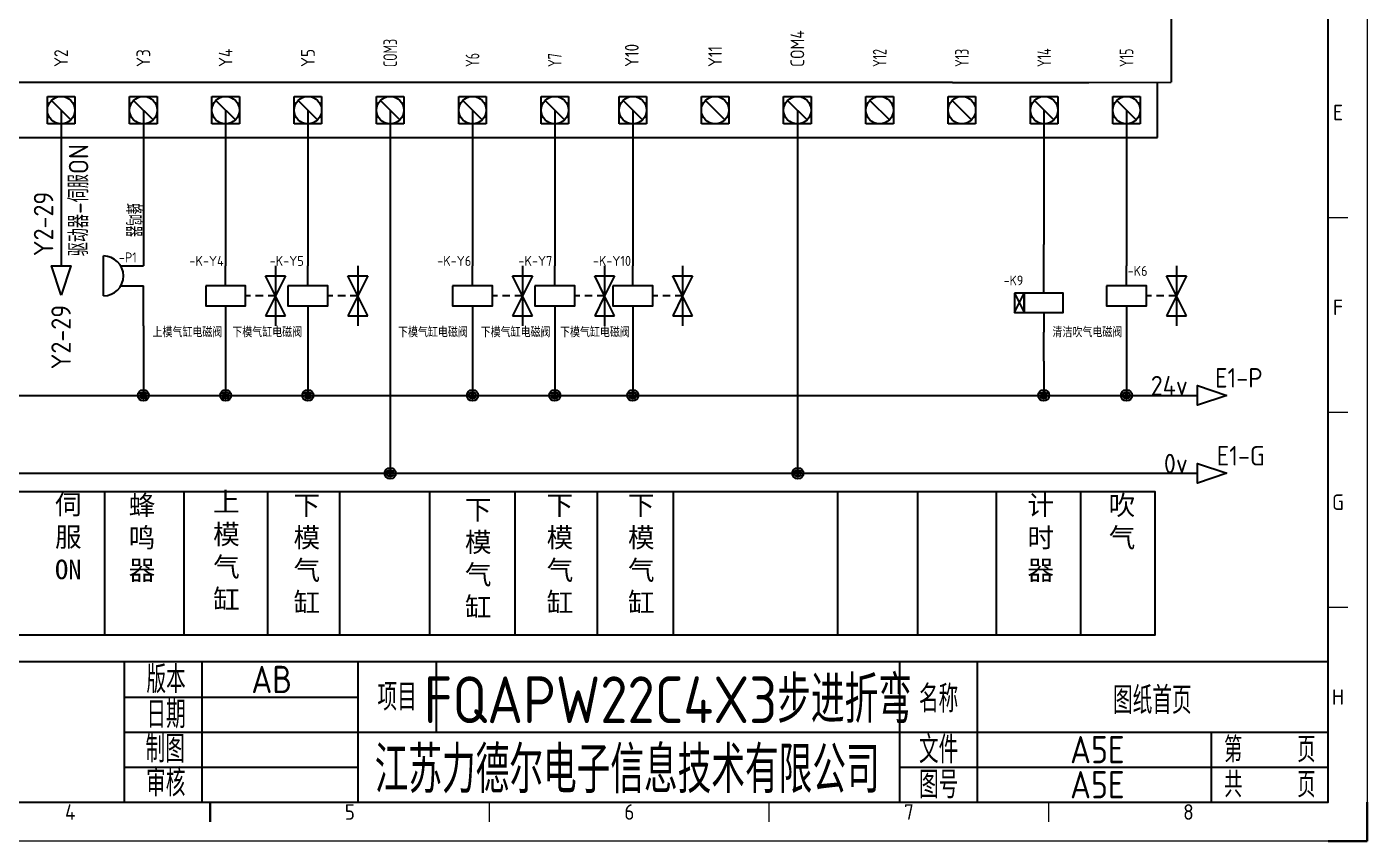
# Model space of a CAD drawing. Header units: millimetres. Extents: x -1494 to 5708, y 2764 to 5210.
# Drawn here: x 3263 to 3607, y 4583.1 to 4792.1 of the extents above; entities that cross this region are included whole.
import ezdxf
from ezdxf.enums import TextEntityAlignment as Align

# ---------------------------------------------------------------- set-up
doc = ezdxf.new("R2010")
doc.units = ezdxf.units.MM
for name, color, linetype in [('AE_BOR', 1, 'Continuous'), ('BLK_2.5mm^2', 7, 'Continuous'), ('DESC', 1, 'Continuous'), ('SYMS', 7, 'Continuous'), ('TAGS', 51, 'Continuous'), ('WIREREF', 61, 'Continuous'), ('WIREREF_DEST', 61, 'Continuous'), ('XREF', 7, 'Continuous'), ('图框_标题栏属性', 1, 'Continuous'), ('图框_标题栏文字', 6, 'Continuous'), ('轴1系统', 7, 'Continuous'), ('轴2系统', 7, 'Continuous'), ('轴3系统', 7, 'Continuous'), ('轴4系统', 7, 'Continuous')]:
    doc.layers.add(name, color=color, linetype=linetype)
doc.styles.add('ACGBTS', font='ISOCP.SHX')
doc.styles.add('WD_IEC', font='ISOCP2.shx', dxfattribs={"height": 4, "bigfont": 'gbcbig.shx'})
doc.styles.add('工程字', font='gbenor.shx', dxfattribs={"bigfont": 'gbcbig.shx'})
doc.styles.add('正常字体', font='', dxfattribs={"height": 5.5})
doc.styles.get('正常字体').set_extended_font_data('SimSun')

# ---------------------------------------------------------------- blocks, each defined once
blk = doc.blocks.new('WDDOT')
for radius in [0.72, 0.449, 0.223]:
    blk.add_circle((0, 0), radius)
blk = doc.blocks.new('HA1S4')
blk.add_lwpolyline([(0, -3.75), (-1.25, 0), (1.25, 0)], close=True)
at = {"style": 'WD_IEC', "flags": 8}
blk.add_attdef('WIRENO', (-1, 1.25), '', height=2.5, rotation=90, dxfattribs=at)
at = {"style": 'WD_IEC'}
blk.add_attdef('DESC1', text='', height=2.5, rotation=90, dxfattribs=at).set_placement((1, 1.25), align=Align.TOP_LEFT)
at = {"style": 'WD_IEC', "flags": 1}
blk.add_attdef('X2TERM01', (0, 0), '', height=0.32, dxfattribs=at)
blk.add_attdef('SIGCODE', text='', height=1, dxfattribs=at).set_placement((-2.5, -3.2), align=Align.RIGHT)
at = {"style": 'WD_IEC'}
blk.add_attdef('XREF', text='', height=2.5, rotation=90, dxfattribs=at).set_placement((0, -5), align=Align.MIDDLE_RIGHT)
blk = doc.blocks.new('VAN1Z')
for p, q in [((-10, -5), (-10, 5)), ((-5.67, 2.5), (0, 2.5)), ((-5.67, -2.5), (0, -2.5))]:
    blk.add_line(p, q)
blk.add_arc((-10, 0), 5, 270, 90)
at = {"style": 'WD_IEC'}
for tag, height, p in [('INST', 2.5, (-11.5, 11.5)), ('LOC', 2.5, (-11.5, 8)), ('TAG1', 2.5, (-11.5, 4.5)), ('TERM01', 2, (0, 3.5)), ('TERM02', 2, (0, -1.5)), ('DESC1', 2.5, (-11.5, -6.85)), ('DESC2', 2.5, (-11.5, -10.35)), ('DESC3', 2.5, (-11.5, -13.85)), ('XREF', 2.5, (-11.5, -18.85))]:
    blk.add_attdef(tag, text='', height=height, dxfattribs=at).set_placement(p, align=Align.RIGHT)
at = {"style": 'WD_IEC', "flags": 9}
for tag, p in [('MFG', (-11, 1)), ('CAT', (-11, -1.5))]:
    blk.add_attdef(tag, text='', height=1.5, dxfattribs=at).set_placement(p, align=Align.RIGHT)
at = {"style": 'WD_IEC', "flags": 1}
for tag, p, height in [('X2TERM01', (0, 2.5), 0.32), ('ASSYCODE', (-4, -4), 1), ('X8TERM02', (0, -2.5), 0.32), ('FAMILY', (-4, -5.5), 1), ('CATDESC', (-4, -7), 1)]:
    blk.add_attdef(tag, p, '', height=height, dxfattribs=at)
blk = doc.blocks.new('VSV1')
for p, q in [((0, 2.5), (0, 7.5)), ((12.5, 7.5), (12.5, -7.5)), ((12.5, 0), (10, 5)), ((10, 5), (15, 5)), ((15, 5), (12.5, 0)), ((6.25, 0), (5, 0)), ((9.38, 0), (7.5, 0)), ((12.5, 0), (10, -5)), ((12.5, 0), (10.62, 0)), ((15, -5), (12.5, 0)), ((0, -2.5), (0, -7.5)), ((10, -5), (15, -5))]:
    blk.add_line(p, q)
blk.add_lwpolyline([(-5, 2.5), (-5, -2.5), (5, -2.5), (5, 2.5)], close=True)
at = {"style": 'WD_IEC'}
for tag, p in [('INST', (-5.25, 11.5)), ('LOC', (-5.25, 8)), ('TAG1', (-5.25, 4.5)), ('DESC1', (-5.25, -6.85)), ('DESC2', (-5.25, -10.35)), ('DESC3', (-5.25, -13.85))]:
    blk.add_attdef(tag, text='', height=2.5, dxfattribs=at).set_placement(p, align=Align.RIGHT)
blk.add_attdef('TERM01', text='', height=2, rotation=90, dxfattribs=at).set_placement((-1, 7.5), align=Align.RIGHT)
at = {"style": 'WD_IEC', "flags": 1}
for tag, p, height in [('X2TERM01', (0, 7.5), 0.32), ('X4LINK', (-5, 0), 0.32), ('X1LINK', (12.5, 0), 0.32), ('ASSYCODE', (1, -4), 1), ('FAMILY', (1, -5.5), 1), ('CATDESC', (1, -7), 1), ('X8TERM02', (0, -7.5), 0.32)]:
    blk.add_attdef(tag, p, '', height=height, dxfattribs=at)
at = {"style": 'WD_IEC', "flags": 9}
for tag, p in [('MFG', (-6, 1)), ('CAT', (-6, -1.5))]:
    blk.add_attdef(tag, text='', height=1.5, dxfattribs=at).set_placement(p, align=Align.RIGHT)
at = {"style": 'WD_IEC'}
blk.add_attdef('TERM02', (-1, -7.5), '', height=2, rotation=90, dxfattribs=at)
at = {"lineweight": 9, "style": 'WD_IEC'}
for tag, p in [('NO', (-5.5, -16.5)), ('NC', (-5.5, -20))]:
    blk.add_attdef(tag, text='', height=2.5, dxfattribs=at).set_placement(p, align=Align.TOP_RIGHT)
for tag, p in [('XREFNO', (-4, -16.5)), ('XREFNC', (-4, -20)), ('WDTAGALT', (-3.88, -23.13))]:
    blk.add_attdef(tag, text='', height=2.5, dxfattribs=at).set_placement(p, align=Align.TOP_LEFT)
blk = doc.blocks.new('HA1D3')
blk.add_lwpolyline([(0, 0), (-3.75, -1.25), (-3.75, 1.25)], close=True)
at = {"style": 'WD_IEC'}
for tag, p, height, flags in [('WIRENO', (1.25, 1), 2.5, 8), ('X1TERM01', (0, 0), 0.32, 1)]:
    blk.add_attdef(tag, p, '', height=height, dxfattribs=dict(at, flags=flags))
at = {"style": 'WD_IEC', "flags": 1}
blk.add_attdef('SIGCODE', text='', height=1, dxfattribs=at).set_placement((-2.5, 1.8), align=Align.RIGHT)
at = {"style": 'WD_IEC'}
blk.add_attdef('XREF', text='', height=2.5, dxfattribs=at).set_placement((-5, 0), align=Align.MIDDLE_RIGHT)
blk.add_attdef('DESC1', text='', height=2.5, dxfattribs=at).set_placement((1.25, -1), align=Align.TOP_LEFT)
blk = doc.blocks.new('Border')
for p, q in [((584, 10), (584, 410)), ((10, 10), (584, 10))]:
    blk.add_line(p, q)
at = {"layer": 'AE_BOR', "color": 1, "lineweight": 15}
for p, q in [((594, 420), (594, 0)), ((589, 160), (584, 160)), ((589, 110), (584, 110)), ((589, 60), (584, 60)), ((368.75, 5), (368.75, 10)), ((440.5, 5), (440.5, 10)), ((512.25, 5), (512.25, 10)), ((594, 0), (0, 0))]:
    blk.add_line(p, q, dxfattribs=at)
at = {"layer": 'AE_BOR', "color": 1, "lineweight": 30}
for p, q in [((297, 5), (297, 10)), ((594, 0), (594, 10)), ((594, 0), (584, 0))]:
    blk.add_line(p, q, dxfattribs=at)
at = {"layer": 'AE_BOR', "color": 1, "lineweight": 15, "style": 'ACGBTS'}
for s, p in [('E', (586.5, 187)), ('F', (586.5, 137)), ('G', (586.5, 87)), ('H', (586.5, 37)), ('4', (261.125, 7.5)), ('5', (332.875, 7.5)), ('6', (404.625, 7.5)), ('7', (476.375, 7.5)), ('8', (548.125, 7.5))]:
    blk.add_text(s, height=4, dxfattribs=at).set_placement(p, align=Align.MIDDLE)
blk = doc.blocks.new('TITLE3')
for p, q in [((-309, 0), (-309, 36)), ((-289, 0), (-289, 36)), ((-249, 0), (-249, 36)), ((-249, 0), (-249, 36)), ((-249, 0), (-249, 36)), ((-229, 36), (-229, 27)), ((-110, 0), (-110, 36)), ((-90, 0), (-90, 36)), ((-309, 27), (-249, 27)), ((-229, 27), (-229, 18)), ((-309, 18), (-248.01, 18)), ((-249, 18), (0, 18)), ((-30, 0), (-30, 18)), ((-309, 9), (-249, 9)), ((-110, 9), (0, 9)), ((-289, 4.18), (-289, 4.18)), ((-289, 4.18), (-289, 4.18))]:
    blk.add_line(p, q)
blk.add_lwpolyline([(-309, 36), (-574, 36), (-574, 0), (-309, 0)], close=True)
blk.add_lwpolyline([(-309, 0), (0, 0), (0, 36), (-309, 36)])
at = {"layer": '图框_标题栏属性', "style": '工程字'}
for tag, height, p in [('版本', 7, (-271.17, 31.5)), ('项目', 12, (-169.5, 27)), ('名称', 7, (-45.16, 26.53)), ('日期', 7, (-271.17, 22.5)), ('制图', 7, (-271.33, 13.69)), ('文件', 7, (-59.26, 13.5)), ('页数', 7, (-15, 13.5)), ('公司名称', 12, (-179.94, 9)), ('审核', 7, (-270.7, 4.72)), ('图号', 7, (-59.26, 4.5)), ('总数', 7, (-15, 4.5))]:
    blk.add_attdef(tag, text='', height=height, dxfattribs=at).set_placement(p, align=Align.MIDDLE)
at = {"layer": '图框_标题栏文字', "style": '工程字'}
for s, height, p in [('版本', 7, (-298.29, 31.5)), ('项目', 7, (-239, 27)), ('名称', 7, (-100, 26.53)), ('日期', 7, (-298.29, 22.5)), ('制图', 7, (-298.51, 13.69)), ('文件', 7, (-100, 13.5)), ('第    页', 6.5, (-15, 13.5)), ('审核', 7, (-298.37, 5.01)), ('图号', 7, (-100, 4.5)), ('共    页', 6.5, (-15, 4.5))]:
    blk.add_text(s, height=height, dxfattribs=at).set_placement(p, align=Align.MIDDLE_CENTER)
blk = doc.blocks.new('VTD1N')
for p, q in [((0, 2.5), (0, 7.5)), ((-7.5, -2.5), (-5, 2.5)), ((-7.5, 2.5), (-5, -2.5)), ((0, -2.5), (0, -7.5))]:
    blk.add_line(p, q)
for points in [[(-7.5, 2.5), (-7.5, -2.5), (-5, -2.5), (-5, 2.5)], [(-5, 2.5), (-5, -2.5), (5, -2.5), (5, 2.5)]]:
    blk.add_lwpolyline(points, close=True)
at = {"style": 'WD_IEC'}
for tag, p in [('INST', (-5.25, 11.5)), ('LOC', (-5.25, 8)), ('TAG1', (-5.25, 4.5)), ('DESC1', (-5.25, -6.85)), ('DESC2', (-5.25, -10.35)), ('DESC3', (-5.25, -13.85))]:
    blk.add_attdef(tag, text='', height=2.5, dxfattribs=at).set_placement(p, align=Align.RIGHT)
blk.add_attdef('TERM01', text='', height=2, rotation=90, dxfattribs=at).set_placement((-1, 7.5), align=Align.RIGHT)
at = {"style": 'WD_IEC', "flags": 1}
for tag, p, height in [('X2TERM01', (0, 7.5), 0.32), ('X4LINK', (-7.5, 0), 0.32), ('ASSYCODE', (1, -4), 1), ('FAMILY', (1, -5.5), 1), ('CATDESC', (1, -7), 1), ('X8TERM02', (0, -7.5), 0.32)]:
    blk.add_attdef(tag, p, '', height=height, dxfattribs=at)
at = {"style": 'WD_IEC'}
blk.add_attdef('RATING1', text='', height=2.5, dxfattribs=at).set_placement((6.5, 2.5), align=Align.MIDDLE_LEFT)
at = {"style": 'WD_IEC', "flags": 9}
for tag, p in [('MFG', (-8.5, 1)), ('CAT', (-8.5, -1.5))]:
    blk.add_attdef(tag, text='', height=1.5, dxfattribs=at).set_placement(p, align=Align.RIGHT)
at = {"style": 'WD_IEC'}
blk.add_attdef('TERM02', (-1, -7.5), '', height=2, rotation=90, dxfattribs=at)
at = {"style": 'WD_IEC', "width": 0.9, "flags": 1}
blk.add_attdef('X1LINK', (5, 0), '', height=0.32, dxfattribs=at)
at = {"lineweight": 9, "style": 'WD_IEC'}
for tag, p in [('NO', (-5.5, -16.5)), ('NC', (-5.5, -20))]:
    blk.add_attdef(tag, text='', height=2.5, dxfattribs=at).set_placement(p, align=Align.TOP_RIGHT)
for tag, p in [('XREFNO', (-4, -16.5)), ('XREFNC', (-4, -20))]:
    blk.add_attdef(tag, text='', height=2.5, dxfattribs=at).set_placement(p, align=Align.TOP_LEFT)

msp = doc.modelspace()

# ---------------------------------------------------------------- linework, layer by layer
at = {"layer": 'BLK_2.5mm^2'}
for p, q in [((3282.87, 4672.8), (3282.87, 4638.02)), ((3303.23, 4672.8), (3303.23, 4638.02)), ((3324.73, 4672.8), (3324.73, 4638.02)), ((3343.23, 4672.8), (3343.23, 4638.02)), ((3366.34, 4672.8), (3366.34, 4638.02)), ((3388.19, 4672.8), (3388.19, 4638.02)), ((3409.36, 4672.8), (3409.36, 4638.02)), ((3428.85, 4672.8), (3428.85, 4638.02)), ((3471.05, 4672.8), (3471.05, 4638.02)), ((3491.56, 4672.8), (3491.56, 4638.02)), ((3511.79, 4672.8), (3511.79, 4638.02)), ((3533.42, 4672.8), (3533.42, 4638.02)), ((3282.87, 4638.02), (3282.87, 4635.98)), ((3303.23, 4638.02), (3303.23, 4635.98)), ((3324.73, 4638.02), (3324.73, 4635.98)), ((3343.23, 4638.02), (3343.23, 4635.98)), ((3366.34, 4638.02), (3366.34, 4635.98)), ((3388.19, 4638.02), (3388.19, 4635.98)), ((3409.36, 4638.02), (3409.36, 4635.98)), ((3428.85, 4638.02), (3428.85, 4635.98)), ((3471.05, 4638.02), (3471.05, 4635.98)), ((3491.56, 4638.02), (3491.56, 4635.98)), ((3511.79, 4638.02), (3511.79, 4635.98)), ((3533.42, 4638.02), (3533.42, 4635.98))]:
    msp.add_line(p, q, dxfattribs=at)
msp.add_lwpolyline([(3177.4, 4672.8), (3552.49, 4672.8), (3552.49, 4635.98), (3177.4, 4635.98)], close=True, dxfattribs=at)
at = {"layer": 'XREF', "color": 7}
for p, q in [((3556.69, 4820.08), (3556.69, 4777.84)), ((3497.04, 4777.76), (3053.52, 4777.76)), ((3500.56, 4777.76), (3497.04, 4777.76)), ((3500.56, 4777.76), (3535.57, 4777.76)), ((3535.57, 4777.76), (3556.69, 4777.84)), ((3553.17, 4763.76), (3553.17, 4777.84)), ((3268.24, 4774.24), (3275.28, 4774.24)), ((3268.24, 4774.24), (3275.28, 4774.24)), ((3268.24, 4767.2), (3268.24, 4774.24)), ((3268.24, 4767.2), (3268.24, 4774.24)), ((3269.27, 4773.21), (3274.25, 4768.23)), ((3275.28, 4774.24), (3275.28, 4767.2)), ((3275.28, 4774.24), (3275.28, 4767.2)), ((3289.36, 4767.2), (3289.36, 4774.24)), ((3289.36, 4767.2), (3289.36, 4774.24)), ((3289.36, 4774.24), (3296.4, 4774.24)), ((3289.36, 4774.24), (3296.4, 4774.24)), ((3290.39, 4773.21), (3295.37, 4768.23)), ((3296.4, 4774.24), (3296.4, 4767.2)), ((3296.4, 4774.24), (3296.4, 4767.2)), ((3310.48, 4774.24), (3317.52, 4774.24)), ((3310.48, 4774.24), (3317.52, 4774.24)), ((3310.48, 4767.2), (3310.48, 4774.24)), ((3310.48, 4767.2), (3310.48, 4774.24)), ((3311.51, 4773.21), (3316.49, 4768.23)), ((3317.52, 4774.24), (3317.52, 4767.2)), ((3317.52, 4774.24), (3317.52, 4767.2)), ((3331.6, 4767.2), (3331.6, 4774.24)), ((3331.6, 4767.2), (3331.6, 4774.24)), ((3331.6, 4774.24), (3338.64, 4774.24)), ((3331.6, 4774.24), (3338.64, 4774.24)), ((3332.63, 4773.21), (3337.61, 4768.23)), ((3338.64, 4774.24), (3338.64, 4767.2)), ((3338.64, 4774.24), (3338.64, 4767.2)), ((3352.72, 4767.2), (3352.72, 4774.24)), ((3352.72, 4767.2), (3352.72, 4774.24)), ((3352.72, 4774.24), (3359.76, 4774.24)), ((3352.72, 4774.24), (3359.76, 4774.24)), ((3353.75, 4773.21), (3358.73, 4768.23)), ((3359.76, 4774.24), (3359.76, 4767.2)), ((3359.76, 4774.24), (3359.76, 4767.2)), ((3373.84, 4767.2), (3373.84, 4774.24)), ((3373.84, 4767.2), (3373.84, 4774.24)), ((3373.84, 4774.24), (3380.88, 4774.24)), ((3373.84, 4774.24), (3380.88, 4774.24)), ((3374.87, 4773.21), (3379.85, 4768.23)), ((3380.88, 4774.24), (3380.88, 4767.2)), ((3380.88, 4774.24), (3380.88, 4767.2)), ((3394.96, 4767.2), (3394.96, 4774.24)), ((3394.96, 4767.2), (3394.96, 4774.24)), ((3394.96, 4774.24), (3402, 4774.24)), ((3394.96, 4774.24), (3402, 4774.24)), ((3395.99, 4773.21), (3400.97, 4768.23)), ((3402, 4774.24), (3402, 4767.2)), ((3402, 4774.24), (3402, 4767.2)), ((3414.98, 4767.2), (3414.98, 4774.24)), ((3414.98, 4767.2), (3414.98, 4774.24)), ((3414.98, 4774.24), (3422.02, 4774.24)), ((3414.98, 4774.24), (3422.02, 4774.24)), ((3416.01, 4773.21), (3420.99, 4768.23)), ((3422.02, 4774.24), (3422.02, 4767.2)), ((3422.02, 4774.24), (3422.02, 4767.2)), ((3436.1, 4774.24), (3443.14, 4774.24)), ((3436.1, 4774.24), (3443.14, 4774.24)), ((3436.1, 4767.2), (3436.1, 4774.24)), ((3436.1, 4767.2), (3436.1, 4774.24)), ((3437.13, 4773.21), (3442.11, 4768.23)), ((3443.14, 4774.24), (3443.14, 4767.2)), ((3443.14, 4774.24), (3443.14, 4767.2)), ((3457.22, 4767.2), (3457.22, 4774.24)), ((3457.22, 4767.2), (3457.22, 4774.24)), ((3457.22, 4774.24), (3464.26, 4774.24)), ((3457.22, 4774.24), (3464.26, 4774.24)), ((3458.25, 4773.21), (3463.23, 4768.23)), ((3464.26, 4774.24), (3464.26, 4767.2)), ((3464.26, 4774.24), (3464.26, 4767.2)), ((3478.34, 4767.2), (3478.34, 4774.24)), ((3478.34, 4767.2), (3478.34, 4774.24)), ((3478.34, 4774.24), (3485.38, 4774.24)), ((3478.34, 4774.24), (3485.38, 4774.24)), ((3479.37, 4773.21), (3484.35, 4768.23)), ((3485.38, 4774.24), (3485.38, 4767.2)), ((3485.38, 4774.24), (3485.38, 4767.2)), ((3499.46, 4767.2), (3499.46, 4774.24)), ((3499.46, 4767.2), (3499.46, 4774.24)), ((3499.46, 4774.24), (3506.5, 4774.24)), ((3499.46, 4774.24), (3506.5, 4774.24)), ((3500.49, 4773.21), (3505.47, 4768.23)), ((3506.5, 4774.24), (3506.5, 4767.2)), ((3506.5, 4774.24), (3506.5, 4767.2)), ((3520.58, 4767.2), (3520.58, 4774.24)), ((3520.58, 4767.2), (3520.58, 4774.24)), ((3520.58, 4774.24), (3527.62, 4774.24)), ((3520.58, 4774.24), (3527.62, 4774.24)), ((3521.61, 4773.21), (3526.59, 4768.23)), ((3527.62, 4774.24), (3527.62, 4767.2)), ((3527.62, 4774.24), (3527.62, 4767.2)), ((3541.7, 4767.2), (3541.7, 4774.24)), ((3541.7, 4767.2), (3541.7, 4774.24)), ((3541.7, 4774.24), (3548.74, 4774.24)), ((3541.7, 4774.24), (3548.74, 4774.24)), ((3542.73, 4773.21), (3547.71, 4768.23)), ((3548.74, 4774.24), (3548.74, 4767.2)), ((3548.74, 4774.24), (3548.74, 4767.2)), ((3275.28, 4767.2), (3268.24, 4767.2)), ((3275.28, 4767.2), (3268.24, 4767.2)), ((3296.4, 4767.2), (3289.36, 4767.2)), ((3296.4, 4767.2), (3289.36, 4767.2)), ((3317.52, 4767.2), (3310.48, 4767.2)), ((3317.52, 4767.2), (3310.48, 4767.2)), ((3338.64, 4767.2), (3331.6, 4767.2)), ((3338.64, 4767.2), (3331.6, 4767.2)), ((3359.76, 4767.2), (3352.72, 4767.2)), ((3359.76, 4767.2), (3352.72, 4767.2)), ((3380.88, 4767.2), (3373.84, 4767.2)), ((3380.88, 4767.2), (3373.84, 4767.2)), ((3402, 4767.2), (3394.96, 4767.2)), ((3402, 4767.2), (3394.96, 4767.2)), ((3422.02, 4767.2), (3414.98, 4767.2)), ((3422.02, 4767.2), (3414.98, 4767.2)), ((3443.14, 4767.2), (3436.1, 4767.2)), ((3443.14, 4767.2), (3436.1, 4767.2)), ((3464.26, 4767.2), (3457.22, 4767.2)), ((3464.26, 4767.2), (3457.22, 4767.2)), ((3485.38, 4767.2), (3478.34, 4767.2)), ((3485.38, 4767.2), (3478.34, 4767.2)), ((3506.5, 4767.2), (3499.46, 4767.2)), ((3506.5, 4767.2), (3499.46, 4767.2)), ((3527.62, 4767.2), (3520.58, 4767.2)), ((3527.62, 4767.2), (3520.58, 4767.2)), ((3548.74, 4767.2), (3541.7, 4767.2)), ((3548.74, 4767.2), (3541.7, 4767.2)), ((3053.52, 4763.68), (3497.04, 4763.68)), ((3497.04, 4763.68), (3532.05, 4763.68)), ((3532.05, 4763.68), (3553.17, 4763.68)), ((3553.17, 4763.68), (3553.17, 4763.76))]:
    msp.add_line(p, q, dxfattribs=at)
at = {"layer": 'XREF'}
for p, q in [((3271.76, 4770.72), (3271.76, 4730.72)), ((3292.88, 4770.72), (3292.88, 4730.72)), ((3314, 4770.72), (3314, 4730.72)), ((3335.12, 4770.72), (3335.12, 4730.72)), ((3356.24, 4770.72), (3356.24, 4730.72)), ((3377.36, 4770.72), (3377.36, 4730.72)), ((3398.48, 4770.72), (3398.48, 4730.72)), ((3418.5, 4770.72), (3418.5, 4730.72)), ((3460.87, 4677.5), (3460.87, 4770.59)), ((3523.97, 4770.72), (3523.97, 4736.25)), ((3545.22, 4770.72), (3545.22, 4730.72)), ((3356.24, 4730.72), (3356.24, 4677.5)), ((3292.88, 4715.36), (3292.88, 4725.6)), ((3292.88, 4715.36), (3292.88, 4697.5)), ((3314, 4715.36), (3314, 4697.5)), ((3335.12, 4715.36), (3335.12, 4697.5)), ((3377.36, 4715.36), (3377.36, 4697.5)), ((3398.48, 4715.36), (3398.48, 4697.5)), ((3418.5, 4715.36), (3418.5, 4697.5)), ((3545.22, 4715.36), (3545.22, 4697.5)), ((3523.97, 4706.25), (3523.97, 4697.5)), ((3057.5, 4697.5), (3533.26, 4697.5)), ((3057.5, 4677.5), (3460.87, 4677.5)), ((3460.87, 4677.5), (3533.26, 4677.5))]:
    msp.add_line(p, q, dxfattribs=at)
at = {"layer": 'XREF', "linetype": 'ByBlock'}
for p, q in [((3523.97, 4728.75), (3523.97, 4736.25)), ((3523.97, 4706.25), (3523.97, 4713.75)), ((3533.26, 4697.5), (3563.46, 4697.5)), ((3533.26, 4677.5), (3563.46, 4677.5))]:
    msp.add_line(p, q, dxfattribs=at)
at = {"layer": 'XREF', "color": 7}
for centre in [(3271.76, 4770.72), (3292.88, 4770.72), (3314, 4770.72), (3335.12, 4770.72), (3356.24, 4770.72), (3377.36, 4770.72), (3398.48, 4770.72), (3418.5, 4770.72), (3439.62, 4770.72), (3460.74, 4770.72), (3481.86, 4770.72), (3502.98, 4770.72), (3524.1, 4770.72), (3545.22, 4770.72)]:
    msp.add_circle(centre, 3.52, dxfattribs=at)

# ---------------------------------------------------------------- block references
at = {"layer": 'SYMS', "linetype": 'ByBlock'}
ref = msp.add_blockref('VTD1N', (3523.97, 4721.25), dxfattribs=at)
ref.add_attrib('TAG1', '-K9', dxfattribs={"layer": 'TAGS', "height": 2.5, "style": 'WD_IEC'}).set_placement((3518.72, 4725.75), align=Align.RIGHT)
at = {"layer": 'XREF'}
msp.add_blockref('Border', (3013, 4583.09), dxfattribs=at)
ref = msp.add_blockref('HA1S4', (3271.76, 4730.72), dxfattribs=dict(at, xscale=2, yscale=2, zscale=2))
ref.add_attrib('WIRENO', 'Y2-29', (3269.76, 4733.22), dxfattribs={"layer": 'WIREREF', "height": 5, "rotation": 90, "style": 'WD_IEC', "flags": 8})
ref.add_attrib('DESC1', '驱动器-伺服ON', dxfattribs={"layer": 'DESC', "height": 5, "rotation": 90, "style": 'WD_IEC'}).set_placement((3273.76, 4733.22), align=Align.TOP_LEFT)
ref.add_attrib('XREF', 'Y2-29', dxfattribs={"height": 5, "rotation": 90, "style": 'WD_IEC'}).set_placement((3271.76, 4720.72), align=Align.MIDDLE_RIGHT)
ref = msp.add_blockref('VAN1Z', (3292.88, 4728.16), dxfattribs=dict(at, xscale=1.024, yscale=1.024, zscale=1.024))
ref.add_attrib('DESC1', '蜂鸣器', dxfattribs={"layer": 'DESC', "height": 4, "rotation": 270, "style": 'WD_IEC'}).set_placement((3288.4, 4738.16), align=Align.RIGHT)
ref.add_attrib('TAG1', '-P1', dxfattribs={"layer": 'TAGS', "height": 2.56, "style": 'WD_IEC'}).set_placement((3291.18, 4731.62), align=Align.RIGHT)
ref = msp.add_blockref('VSV1', (3314, 4723.04), dxfattribs=dict(at, xscale=1.024, yscale=1.024, zscale=1.024))
ref.add_attrib('DESC1', '上模气缸电磁阀', dxfattribs={"layer": 'DESC', "height": 2.56, "style": 'WD_IEC'}).set_placement((3313.15, 4712.42), align=Align.RIGHT)
ref.add_attrib('TAG1', '-K-Y4', dxfattribs={"layer": 'TAGS', "height": 2.56, "style": 'WD_IEC'}).set_placement((3313.52, 4730.72), align=Align.RIGHT)
ref = msp.add_blockref('VSV1', (3335.12, 4723.04), dxfattribs=dict(at, xscale=1.024, yscale=1.024, zscale=1.024))
ref.add_attrib('DESC1', '下模气缸电磁阀', dxfattribs={"layer": 'DESC', "height": 2.56, "style": 'WD_IEC'}).set_placement((3333.63, 4712.42), align=Align.RIGHT)
ref.add_attrib('TAG1', '-K-Y5', dxfattribs={"layer": 'TAGS', "height": 2.56, "style": 'WD_IEC'}).set_placement((3334.06, 4730.72), align=Align.RIGHT)
ref = msp.add_blockref('VSV1', (3377.36, 4723.04), dxfattribs=dict(at, xscale=1.024, yscale=1.024, zscale=1.024))
ref.add_attrib('DESC1', '下模气缸电磁阀', dxfattribs={"layer": 'DESC', "height": 2.56, "style": 'WD_IEC'}).set_placement((3376.16, 4712.42), align=Align.RIGHT)
ref.add_attrib('TAG1', '-K-Y6', dxfattribs={"layer": 'TAGS', "height": 2.56, "style": 'WD_IEC'}).set_placement((3377.05, 4730.72), align=Align.RIGHT)
ref = msp.add_blockref('VSV1', (3398.48, 4723.04), dxfattribs=dict(at, xscale=1.024, yscale=1.024, zscale=1.024))
ref.add_attrib('DESC1', '下模气缸电磁阀', dxfattribs={"layer": 'DESC', "height": 2.56, "style": 'WD_IEC'}).set_placement((3397.39, 4712.42), align=Align.RIGHT)
ref.add_attrib('TAG1', '-K-Y7', dxfattribs={"layer": 'TAGS', "height": 2.56, "style": 'WD_IEC'}).set_placement((3397.85, 4730.72), align=Align.RIGHT)
ref = msp.add_blockref('VSV1', (3418.5, 4723.04), dxfattribs=dict(at, xscale=1.024, yscale=1.024, zscale=1.024))
ref.add_attrib('DESC1', '下模气缸电磁阀', dxfattribs={"layer": 'DESC', "height": 2.56, "style": 'WD_IEC'}).set_placement((3417.74, 4712.42), align=Align.RIGHT)
ref.add_attrib('TAG1', '-K-Y10', dxfattribs={"layer": 'TAGS', "height": 2.56, "style": 'WD_IEC'}).set_placement((3418.06, 4730.72), align=Align.RIGHT)
ref = msp.add_blockref('VSV1', (3545.22, 4723.04), dxfattribs=dict(at, xscale=1.024, yscale=1.024, zscale=1.024))
ref.add_attrib('DESC1', '清洁吹气电磁阀', dxfattribs={"layer": 'DESC', "height": 2.56, "style": 'WD_IEC'}).set_placement((3544.15, 4712.42), align=Align.RIGHT)
ref.add_attrib('TAG1', '-K6', dxfattribs={"layer": 'TAGS', "height": 2.56, "style": 'WD_IEC'}).set_placement((3550.61, 4728.16), align=Align.RIGHT)
ref = msp.add_blockref('HA1D3', (3570.96, 4697.5), dxfattribs=dict(at, xscale=2, yscale=2, zscale=2))
ref.add_attrib('XREF', '24v', dxfattribs={"height": 5, "style": 'WD_IEC'}).set_placement((3560.96, 4700), align=Align.MIDDLE_RIGHT)
ref.add_attrib('WIRENO', 'E1-P', (3567.93, 4699.5), dxfattribs={"layer": 'WIREREF_DEST', "height": 5, "style": 'WD_IEC', "flags": 8})
at = {"layer": 'XREF', "linetype": 'ByBlock', "xscale": 2, "yscale": 2, "zscale": 2}
msp.add_blockref('WDDOT', (3292.88, 4697.5), dxfattribs=at)
at = {"layer": 'XREF', "xscale": 2, "yscale": 2, "zscale": 2}
for p in [(3314, 4697.5), (3335.12, 4697.5), (3377.36, 4697.5), (3398.48, 4697.5), (3418.5, 4697.5), (3523.97, 4697.5), (3545.22, 4697.5), (3356.24, 4677.5), (3460.87, 4677.5)]:
    msp.add_blockref('WDDOT', p, dxfattribs=at)
at = {"layer": 'XREF'}
ref = msp.add_blockref('HA1D3', (3570.96, 4677.5), dxfattribs=dict(at, xscale=2, yscale=2, zscale=2))
ref.add_attrib('XREF', '0v', dxfattribs={"height": 5, "style": 'WD_IEC'}).set_placement((3560.96, 4680), align=Align.MIDDLE_RIGHT)
ref.add_attrib('WIRENO', 'E1-G', (3568.36, 4679.5), dxfattribs={"layer": 'WIREREF_DEST', "height": 5, "style": 'WD_IEC', "flags": 8})
msp.add_blockref('TITLE3', (3597, 4593.09), dxfattribs=at).add_auto_attribs({'文件': 'A5E', '图号': 'A5E', '名称': '图纸首页', '公司名称': '江苏力德尔电子信息技术有限公司', '项目': 'FQAPW22C4X3步进折弯', '版本': 'AB'})

# ---------------------------------------------------------------- texts
at = {"layer": 'XREF', "color": 7, "style": 'WD_IEC'}
for tag, text, width, p in [('COM4', 'Y12', 0.9, (3460.74, 4781.77)), ('Y2', 'Y3', 0.9, (3271.76, 4781.77)), ('Y3', 'Y4', 0.9, (3292.88, 4781.77)), ('Y4', 'COM1', 0.9, (3314, 4781.77)), ('Y5', 'Y5', 0.9, (3335.12, 4781.77)), ('COM3', 'Y6', 0.7, (3356.24, 4781.77)), ('Y10', 'Y10', 0.9, (3418.25, 4781.77)), ('Y11', 'Y11', 0.9, (3439.62, 4781.77)), ('Y12', 'COM3', 0.7, (3481.86, 4781.77)), ('Y13', 'Y13', 0.7, (3502.98, 4781.77)), ('Y14', 'Y14', 0.7, (3524.1, 4781.77)), ('Y15', 'Y15', 0.7, (3545.22, 4781.77)), ('Y6', 'Y7', 0.7, (3377.36, 4781.77)), ('Y7', 'COM2', 0.7, (3398.48, 4781.77))]:
    msp.add_attdef(tag, text=text, height=3.52, rotation=90, dxfattribs=dict(at, width=width)).set_placement(p, align=Align.MIDDLE_LEFT)
at = {"layer": '轴1系统', "char_height": 5, "attachment_point": 1, "style": '正常字体'}
for s, insert in [('上模气缸', (3310.79, 4672.66)), ('下模气缸', (3331.43, 4671.82))]:
    msp.add_mtext_dynamic_manual_height_columns(s, width=6.3785, gutter_width=13.86, heights=[59.33], dxfattribs=dict(at, insert=insert))
at = {"layer": '轴2系统', "insert": (3375.41, 4670.65), "char_height": 5, "attachment_point": 1, "style": '正常字体'}
msp.add_mtext_dynamic_manual_height_columns('下模气缸', width=7.9201, gutter_width=13.86, heights=[59.33], dxfattribs=at)
at = {"layer": '轴3系统', "char_height": 5, "attachment_point": 1, "style": '正常字体'}
for s, width, insert in [('伺服ON', 7.6118, (3270.2, 4672)), ('下模气缸', 6.3785, (3396.4, 4671.82)), ('计时器', 6.6271, (3519.79, 4671.82))]:
    msp.add_mtext_dynamic_manual_height_columns(s, width=width, gutter_width=13.86, heights=[59.33], dxfattribs=dict(at, insert=insert))
at = {"layer": '轴4系统', "char_height": 5, "attachment_point": 1, "style": '正常字体'}
for s, width, insert in [('蜂鸣器', 7.9201, (3289.11, 4671.82)), ('下模气缸', 10.0784, (3417.27, 4671.82)), ('吹气', 6.134, (3540.65, 4671.82))]:
    msp.add_mtext_dynamic_manual_height_columns(s, width=width, gutter_width=13.86, heights=[59.33], dxfattribs=dict(at, insert=insert))

doc.saveas('drawing.dxf')
